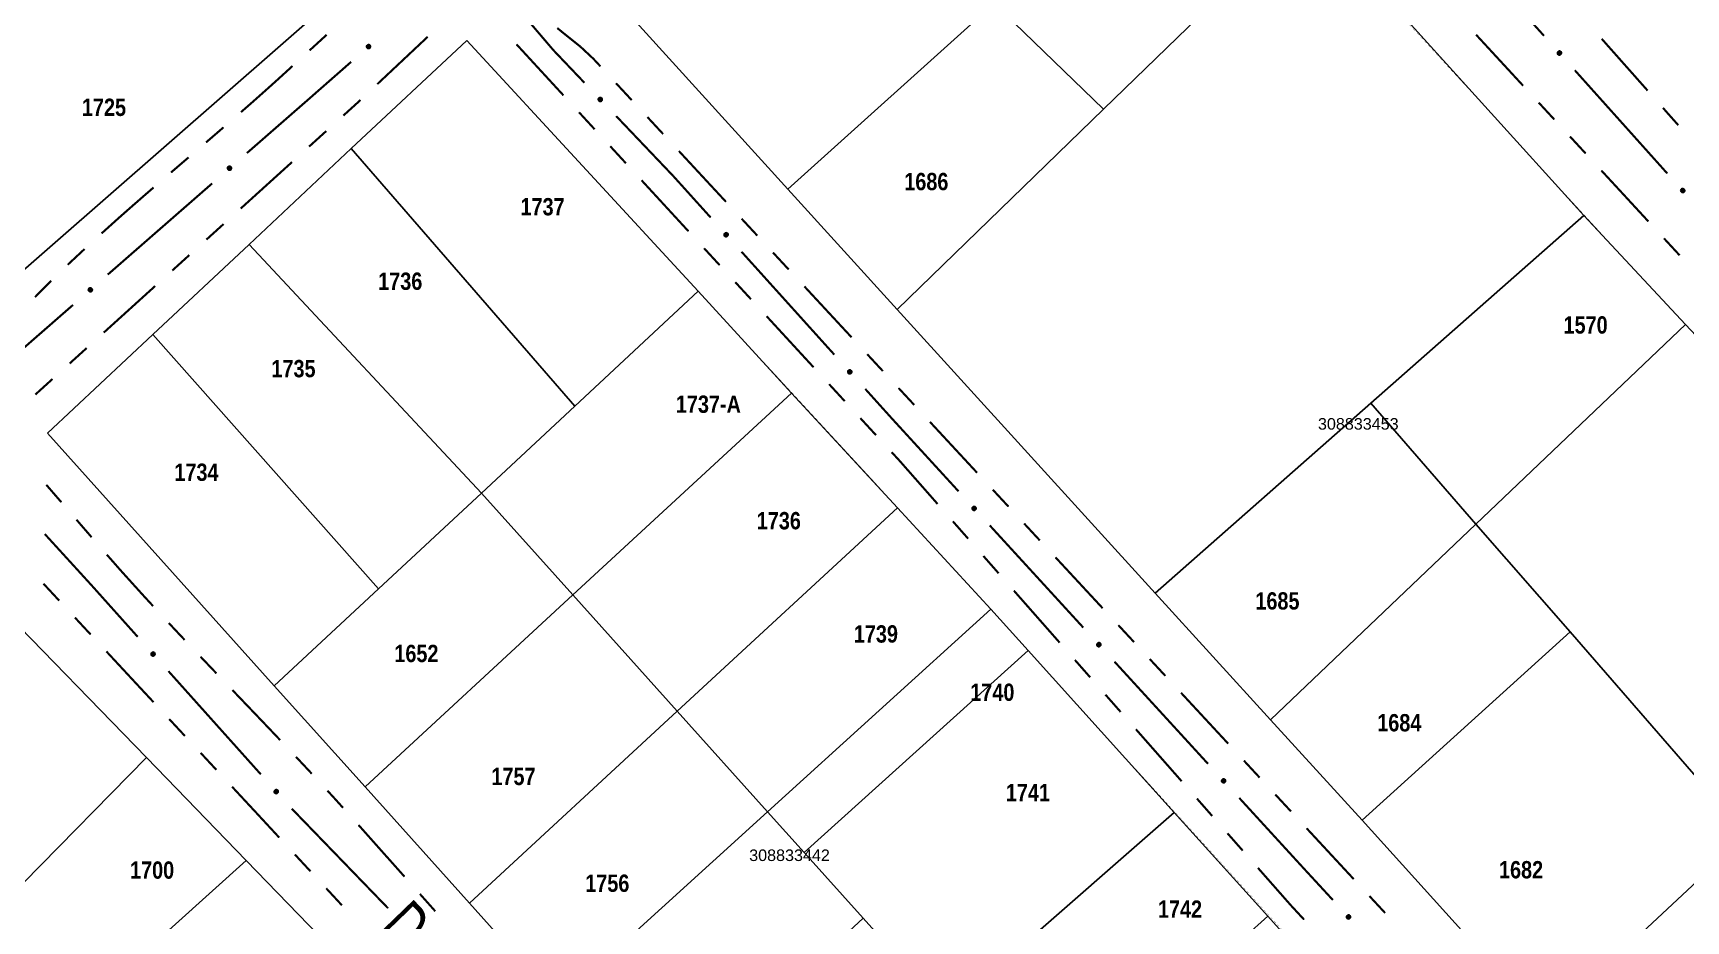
# Model space of a CAD drawing. Extents: x 201549 to 203722, y 4857623 to 4859778.
# Drawn here: x 203104.1 to 203247.3, y 4858526 to 4858602.9 of the extents above; entities that cross this region are included whole.
import ezdxf
from ezdxf.enums import TextEntityAlignment as Align

# ---------------------------------------------------------------- set-up
doc = ezdxf.new("R2010")
doc.units = 0
doc.header["$LTSCALE"] = 1.5
doc.header["$MEASUREMENT"] = 0
for name, color, linetype in [('CD-MALHA-LOTES', 40, 'CONTINUOUS'), ('CD_TXT_QUADRA', 1, 'CONTINUOUS'), ('RU-QUADRAS', 6, 'CONTINUOUS'), ('SV-EIXO-RUA-N-PAV', 6, 'CONTINUOUS'), ('SV-RUA-NAO-PAV-S-GUIA-C-GUIA', 7, 'CONTINUOUS'), ('SV-TXT-RUA-N-PAV-S-GUIA-C-GUIA', 7, 'CONTINUOUS'), ('Th_NmrPort', 1, 'CONTINUOUS')]:
    doc.layers.add(name, color=color, linetype=linetype)
doc.styles.add('ARIAL', font='ARIAL.TTF')
doc.styles.add('MONOTXT', font='ARIAL.TTF', dxfattribs={"height": 0.2})
doc.styles.get("Standard").update_dxf_attribs({"font": 'swisscbo.ttf'})

msp = doc.modelspace()

# ---------------------------------------------------------------- linework, layer by layer
at = {"layer": 'CD-MALHA-LOTES', "linetype": 'Continuous'}
for p, q in [((203196.87, 4858596.34), (203214.59, 4858613.52)), ((203238.49, 4858587.12), (203214.59, 4858613.52)), ((203096.96, 4858576.87), (203134.65, 4858609.8)), ((203150.34, 4858610.52), (203169.52, 4858589.42)), ((203169.52, 4858589.42), (203187.4, 4858605.48)), ((203187.4, 4858605.48), (203196.87, 4858596.34)), ((203131.7, 4858592.92), (203141.71, 4858602.29)), ((203141.71, 4858602.29), (203161.74, 4858580.56)), ((203178.99, 4858579), (203196.87, 4858596.34)), ((203122.84, 4858584.63), (203131.7, 4858592.92)), ((203131.7, 4858592.92), (203151.06, 4858570.61)), ((203169.52, 4858589.42), (203178.99, 4858579)), ((203220.04, 4858570.87), (203238.49, 4858587.12)), ((203247.31, 4858577.68), (203238.49, 4858587.12)), ((203122.84, 4858584.63), (203114.49, 4858576.83)), ((203142.98, 4858563.08), (203122.84, 4858584.63)), ((203161.74, 4858580.56), (203151.06, 4858570.61)), ((203169.85, 4858571.75), (203161.74, 4858580.56)), ((203178.99, 4858579), (203201.35, 4858554.41)), ((203114.49, 4858576.83), (203105.37, 4858568.29)), ((203134.05, 4858554.79), (203114.49, 4858576.83)), ((203229.14, 4858560.39), (203247.31, 4858577.68)), ((203271.83, 4858551.41), (203247.31, 4858577.68)), ((203151.06, 4858570.61), (203142.98, 4858563.08)), ((203169.85, 4858571.75), (203150.9, 4858554.26)), ((203179.03, 4858561.8), (203169.85, 4858571.75)), ((203201.35, 4858554.41), (203220.04, 4858570.87)), ((203220.04, 4858570.87), (203229.14, 4858560.39)), ((203105.37, 4858568.29), (203125.03, 4858546.4)), ((203134.05, 4858554.79), (203142.98, 4858563.08)), ((203142.98, 4858563.08), (203150.9, 4858554.26)), ((203179.03, 4858561.8), (203159.94, 4858544.19)), ((203187.11, 4858553.03), (203179.03, 4858561.8)), ((203113.94, 4858540.18), (203094.51, 4858560.16)), ((203211.33, 4858543.44), (203229.14, 4858560.39)), ((203229.14, 4858560.39), (203237.3, 4858551.07)), ((203125.03, 4858546.4), (203134.05, 4858554.79)), ((203150.9, 4858554.26), (203132.89, 4858537.64)), ((203150.9, 4858554.26), (203159.94, 4858544.19)), ((203201.35, 4858554.41), (203211.33, 4858543.44)), ((203187.11, 4858553.03), (203167.76, 4858535.49)), ((203190.35, 4858549.45), (203187.11, 4858553.03)), ((203237.3, 4858551.07), (203219.27, 4858534.75)), ((203237.3, 4858551.07), (203252.58, 4858533.47)), ((203190.35, 4858549.45), (203170.93, 4858531.96)), ((203203, 4858535.42), (203190.35, 4858549.45)), ((203132.89, 4858537.64), (203125.03, 4858546.4)), ((203141.94, 4858527.57), (203159.94, 4858544.19)), ((203159.94, 4858544.19), (203167.76, 4858535.49)), ((203211.33, 4858543.44), (203219.27, 4858534.75)), ((203103.31, 4858529.32), (203113.94, 4858540.18)), ((203122.59, 4858531.27), (203113.94, 4858540.18)), ((203132.89, 4858537.64), (203141.94, 4858527.57)), ((203149.61, 4858519.03), (203167.76, 4858535.49)), ((203167.76, 4858535.49), (203170.93, 4858531.96)), ((203203, 4858535.42), (203183.31, 4858518.21)), ((203211.1, 4858526.45), (203203, 4858535.42)), ((203219.27, 4858534.75), (203235.15, 4858517.24)), ((203242.23, 4858523.83), (203252.58, 4858533.47)), ((203170.93, 4858531.96), (203176.06, 4858526.26)), ((203122.59, 4858531.27), (203100.4, 4858511.33)), ((203141.14, 4858512.19), (203122.59, 4858531.27)), ((203141.94, 4858527.57), (203149.61, 4858519.03)), ((203176.06, 4858526.26), (203157.99, 4858509.69)), ((203176.06, 4858526.26), (203183.31, 4858518.21)), ((203211.1, 4858526.45), (203191.65, 4858508.95)), ((203218.88, 4858517.82), (203211.1, 4858526.45))]:
    msp.add_line(p, q, dxfattribs=at)
at = {"layer": 'RU-QUADRAS', "linetype": 'Continuous'}
for points in [[(202959.95, 4858725.1, 0.01, 0.01, 0), (202988.52, 4858770.94, 0.01, 0.01, 0), (203073.53, 4858678.25, 0.01, 0.01, 0), (203134.65, 4858609.78, 0.01, 0.01, 0), (203096.96, 4858576.87, 0.01, 0.01, 0), (203018.75, 4858660.1, 0.01, 0.01, 0)], [(203150.34, 4858610.52, 0.01, 0.01, 0), (203187.25, 4858643.73, 0.01, 0.01, 0.007748046), (203292.74, 4858529.02, 0.01, 0.01, 0), (203256.21, 4858494.08, 0.01, 0.01, 0)], [(203105.37, 4858568.29, 0.01, 0.01, 0), (203141.71, 4858602.29, 0.01, 0.01, -0.0052513798), (203246.47, 4858487.25, 0.01, 0.01, 0), (203208.74, 4858453.18, 0.01, 0.01, 0)], [(203058.05, 4858526.65, 0.01, 0.01, 0), (203094.51, 4858560.16, 0.01, 0.01, 0), (203141.14, 4858512.19, 0.01, 0.01, -0.0052072829), (203200.12, 4858443.88, 0.01, 0.01, 0), (203161.65, 4858412.69, 0.01, 0.01, 0), (203128.87, 4858449.07, 0.01, 0.01, -0.005920887)]]:
    msp.add_lwpolyline(points, format="xyseb", close=True, dxfattribs=at)
at = {"layer": 'SV-EIXO-RUA-N-PAV', "const_width": 0.18}
for points in [[(203227.027689, 4858611.622374), (203235.036362, 4858602.685867)], [(203149.212198, 4858601.441516), (203143.941698, 4858607.613675)], [(203149.821822, 4858600.801712), (203149.212198, 4858601.441516)], [(203151.8913, 4858598.629785), (203149.821822, 4858600.801712)], [(203127.990239, 4858597.190503), (203131.68672, 4858600.43365)], [(203237.70592, 4858599.707031), (203245.714593, 4858590.770524)], [(203122.654529, 4858592.533062), (203127.928099, 4858597.136263)], [(203127.928099, 4858597.136263), (203127.990239, 4858597.190503)], [(203159.594097, 4858590.545661), (203154.650602, 4858595.733884)], [(203110.600655, 4858582.011459), (203119.641061, 4858589.902661)], [(203160.152486, 4858589.926578), (203159.594097, 4858590.545661)], [(203162.831562, 4858586.956299), (203160.152486, 4858589.926578)], [(203173.547862, 4858575.075183), (203165.510637, 4858583.98602)], [(203101.491439, 4858574.060195), (203107.587186, 4858579.381059)], [(203178.507656, 4858569.576281), (203176.226937, 4858572.104904)], [(203178.909345, 4858569.137655), (203178.507656, 4858569.576281)], [(203184.312329, 4858563.237844), (203178.909345, 4858569.137655)], [(203109.215439, 4858555.078043), (203105.139182, 4858559.542515)], [(203195.118298, 4858551.438224), (203187.013821, 4858560.287939)], [(203109.852292, 4858554.366989), (203109.215439, 4858555.078043)], [(203113.188148, 4858550.642467), (203109.852292, 4858554.366989)], [(203123.862887, 4858538.723997), (203115.856833, 4858547.66285)], [(203205.924266, 4858539.638603), (203197.81979, 4858548.488319)], [(203214.278951, 4858530.515671), (203208.625758, 4858536.688698)], [(203134.884575, 4858527.128493), (203126.54108, 4858535.75323)], [(203214.705839, 4858530.052996), (203214.278951, 4858530.515671)], [(203216.740174, 4858527.848119), (203214.705839, 4858530.052996)]]:
    msp.add_lwpolyline(points, dxfattribs=at)
at = {"layer": 'SV-EIXO-RUA-N-PAV'}
for points in [[(203133.009511, 4858601.740657), (203133.012007, 4858601.789501), (203133.02414, 4858601.83097), (203133.044215, 4858601.862645), (203133.069254, 4858601.886009), (203133.097561, 4858601.907027), (203133.130776, 4858601.921921), (203133.171302, 4858601.930285), (203133.220318, 4858601.928125), (203133.261982, 4858601.912903), (203133.294088, 4858601.894883), (203133.319954, 4858601.870178), (203133.339911, 4858601.842336), (203133.354241, 4858601.807323), (203133.362317, 4858601.766171), (203133.358952, 4858601.716936), (203133.346777, 4858601.676363), (203133.326555, 4858601.646235), (203133.301554, 4858601.620389), (203133.272397, 4858601.599278), (203133.239708, 4858601.584846), (203133.198259, 4858601.576789), (203133.149709, 4858601.580755), (203133.109103, 4858601.592435), (203133.0787, 4858601.612229), (203133.053808, 4858601.637416), (203133.032382, 4858601.665552), (203133.01602, 4858601.698317), (203133.009511, 4858601.740657)], [(203236.357228, 4858601.376916), (203236.406096, 4858601.374934), (203236.447691, 4858601.363238), (203236.479575, 4858601.343498), (203236.503202, 4858601.318707), (203236.524516, 4858601.290623), (203236.539759, 4858601.257567), (203236.54855, 4858601.217131), (203236.546906, 4858601.168095), (203236.532124, 4858601.126273), (203236.514443, 4858601.093978), (203236.490011, 4858601.067853), (203236.462382, 4858601.047604), (203236.427521, 4858601.032907), (203236.386456, 4858601.024398), (203236.337189, 4858601.027245), (203236.29649, 4858601.038991), (203236.266151, 4858601.058894), (203236.240042, 4858601.083623), (203236.218625, 4858601.112555), (203236.20385, 4858601.14509), (203236.195358, 4858601.186452), (203236.198811, 4858601.235041), (203236.210063, 4858601.275768), (203236.229536, 4858601.306378), (203236.25446, 4858601.331534), (203236.282368, 4858601.353255), (203236.314959, 4858601.369961), (203236.357228, 4858601.376916)], [(203153.29037, 4858597.001877), (203153.241464, 4858597.002365), (203153.199531, 4858597.012785), (203153.167059, 4858597.031542), (203153.142686, 4858597.0556), (203153.120524, 4858597.08302), (203153.104278, 4858597.115595), (203153.094256, 4858597.155744), (203153.094402, 4858597.204807), (203153.107899, 4858597.247061), (203153.124585, 4858597.27988), (203153.148208, 4858597.306739), (203153.175206, 4858597.327823), (203153.209601, 4858597.343579), (203153.250387, 4858597.353338), (203153.299718, 4858597.351997), (203153.340757, 4858597.3415), (203153.37169, 4858597.322532), (203153.398542, 4858597.298613), (203153.420833, 4858597.270348), (203153.436595, 4858597.23828), (203153.446347, 4858597.197197), (203153.444379, 4858597.148525), (203153.434376, 4858597.107473), (203153.415848, 4858597.076283), (203153.391704, 4858597.050377), (203153.364472, 4858597.027814), (203153.332407, 4858597.01012), (203153.29037, 4858597.001877)], [(203120.967162, 4858591.206308), (203120.969782, 4858591.255146), (203120.982021, 4858591.296584), (203121.002176, 4858591.328208), (203121.027273, 4858591.351509), (203121.055634, 4858591.372455), (203121.088886, 4858591.387264), (203121.129434, 4858591.395526), (203121.178444, 4858591.393241), (203121.220069, 4858591.377914), (203121.25213, 4858591.359812), (203121.277933, 4858591.335041), (203121.297819, 4858591.307149), (203121.31206, 4858591.2721), (203121.320031, 4858591.230927), (203121.316542, 4858591.181702), (203121.304264, 4858591.141159), (203121.283966, 4858591.111083), (203121.258899, 4858591.0853), (203121.229689, 4858591.064263), (203121.196963, 4858591.049914), (203121.155494, 4858591.041963), (203121.106954, 4858591.046051), (203121.066378, 4858591.057834), (203121.036025, 4858591.077705), (203121.011197, 4858591.102955), (203120.989843, 4858591.131145), (203120.973564, 4858591.163952), (203120.967162, 4858591.206308)], [(203247.035458, 4858589.461573), (203247.084327, 4858589.459592), (203247.125921, 4858589.447895), (203247.157806, 4858589.428155), (203247.181432, 4858589.403365), (203247.202747, 4858589.37528), (203247.21799, 4858589.342224), (203247.22678, 4858589.301788), (203247.225136, 4858589.252752), (203247.210354, 4858589.21093), (203247.192674, 4858589.178636), (203247.168242, 4858589.152511), (203247.140612, 4858589.132262), (203247.105752, 4858589.117564), (203247.064687, 4858589.109055), (203247.01542, 4858589.111902), (203246.97472, 4858589.123648), (203246.944382, 4858589.143552), (203246.918273, 4858589.16828), (203246.896856, 4858589.197213), (203246.882081, 4858589.229748), (203246.873588, 4858589.271109), (203246.877042, 4858589.319698), (203246.888294, 4858589.360425), (203246.907766, 4858589.391035), (203246.93269, 4858589.416191), (203246.960599, 4858589.437912), (203246.99319, 4858589.454618), (203247.035458, 4858589.461573)], [(203164.185589, 4858585.290738), (203164.136715, 4858585.292563), (203164.095083, 4858585.304126), (203164.063136, 4858585.323764), (203164.03943, 4858585.348479), (203164.018026, 4858585.376496), (203164.002677, 4858585.409503), (203163.993757, 4858585.44991), (203163.995244, 4858585.498951), (203164.009892, 4858585.54082), (203164.02747, 4858585.573171), (203164.051818, 4858585.599374), (203164.079382, 4858585.619711), (203164.114195, 4858585.634521), (203164.155233, 4858585.64316), (203164.204509, 4858585.640472), (203164.245246, 4858585.628856), (203164.275648, 4858585.609049), (203164.301836, 4858585.584405), (203164.323345, 4858585.555541), (203164.338225, 4858585.523053), (203164.346849, 4858585.481719), (203164.343551, 4858585.433119), (203164.332429, 4858585.392357), (203164.313055, 4858585.361684), (203164.288212, 4858585.336449), (203164.260373, 4858585.314638), (203164.227836, 4858585.297829), (203164.185589, 4858585.290738)], [(203108.913287, 4858580.684706), (203108.915908, 4858580.733544), (203108.928146, 4858580.774982), (203108.948302, 4858580.806606), (203108.973399, 4858580.829906), (203109.00176, 4858580.850852), (203109.035012, 4858580.865662), (203109.07556, 4858580.873923), (203109.124569, 4858580.871639), (203109.166195, 4858580.856311), (203109.198255, 4858580.83821), (203109.224059, 4858580.813439), (203109.243945, 4858580.785547), (203109.258186, 4858580.750498), (203109.266157, 4858580.709325), (203109.262667, 4858580.660099), (203109.25039, 4858580.619557), (203109.230092, 4858580.589481), (203109.205024, 4858580.563698), (203109.175814, 4858580.54266), (203109.143089, 4858580.528311), (203109.10162, 4858580.52036), (203109.05308, 4858580.524449), (203109.012504, 4858580.536232), (203108.982151, 4858580.556103), (203108.957323, 4858580.581353), (203108.935968, 4858580.609543), (203108.91969, 4858580.64235), (203108.913287, 4858580.684706)], [(203174.90189, 4858573.409622), (203174.853015, 4858573.411448), (203174.811383, 4858573.423011), (203174.779436, 4858573.442649), (203174.75573, 4858573.467364), (203174.734326, 4858573.49538), (203174.718977, 4858573.528387), (203174.710057, 4858573.568795), (203174.711544, 4858573.617835), (203174.726192, 4858573.659705), (203174.74377, 4858573.692055), (203174.768118, 4858573.718258), (203174.795682, 4858573.738596), (203174.830496, 4858573.753405), (203174.871533, 4858573.762045), (203174.920809, 4858573.759356), (203174.961546, 4858573.74774), (203174.991948, 4858573.727934), (203175.018136, 4858573.703289), (203175.039645, 4858573.674425), (203175.054525, 4858573.641938), (203175.06315, 4858573.600603), (203175.059851, 4858573.552003), (203175.04873, 4858573.511241), (203175.029355, 4858573.480569), (203175.004512, 4858573.455333), (203174.976673, 4858573.433523), (203174.944136, 4858573.416713), (203174.90189, 4858573.409622)], [(203185.678932, 4858561.582585), (203185.630045, 4858561.584041), (203185.588327, 4858561.595288), (203185.556232, 4858561.614684), (203185.532339, 4858561.639218), (203185.510723, 4858561.667072), (203185.495125, 4858561.699962), (203185.485899, 4858561.740301), (203185.487015, 4858561.789351), (203185.501346, 4858561.83133), (203185.518678, 4858561.863813), (203185.542826, 4858561.8902), (203185.570236, 4858561.910745), (203185.604936, 4858561.925818), (203185.645907, 4858561.934768), (203185.695202, 4858561.932453), (203185.736026, 4858561.921145), (203185.766577, 4858561.90157), (203185.792951, 4858561.877124), (203185.814678, 4858561.848424), (203185.829803, 4858561.81605), (203185.838741, 4858561.774782), (203185.835811, 4858561.726159), (203185.824998, 4858561.685313), (203185.805857, 4858561.654495), (203185.781205, 4858561.629072), (203185.753532, 4858561.607052), (203185.721123, 4858561.589996), (203185.678932, 4858561.582585)], [(203114.536351, 4858548.972188), (203114.487483, 4858548.974184), (203114.445892, 4858548.985892), (203114.414013, 4858549.005642), (203114.390394, 4858549.030439), (203114.369087, 4858549.05853), (203114.353854, 4858549.091591), (203114.345075, 4858549.132029), (203114.346734, 4858549.181064), (203114.361528, 4858549.222882), (203114.379218, 4858549.255171), (203114.403658, 4858549.281289), (203114.431293, 4858549.30153), (203114.466158, 4858549.316218), (203114.507225, 4858549.324714), (203114.556492, 4858549.321853), (203114.597188, 4858549.310095), (203114.62752, 4858549.290183), (203114.653622, 4858549.265447), (203114.67503, 4858549.236508), (203114.689796, 4858549.203969), (203114.698277, 4858549.162605), (203114.694809, 4858549.114016), (203114.683545, 4858549.073293), (203114.664063, 4858549.042688), (203114.639132, 4858549.01754), (203114.611217, 4858548.995827), (203114.578622, 4858548.979131), (203114.536351, 4858548.972188)], [(203196.4849, 4858549.782965), (203196.436013, 4858549.78442), (203196.394295, 4858549.795667), (203196.3622, 4858549.815063), (203196.338308, 4858549.839598), (203196.316692, 4858549.867451), (203196.301094, 4858549.900341), (203196.291868, 4858549.94068), (203196.292983, 4858549.98973), (203196.307314, 4858550.031709), (203196.324646, 4858550.064192), (203196.348795, 4858550.090579), (203196.376205, 4858550.111125), (203196.410905, 4858550.126197), (203196.451876, 4858550.135147), (203196.501171, 4858550.132832), (203196.541994, 4858550.121525), (203196.572546, 4858550.101949), (203196.598919, 4858550.077504), (203196.620647, 4858550.048803), (203196.635772, 4858550.016429), (203196.644709, 4858549.975162), (203196.641779, 4858549.926538), (203196.630966, 4858549.885692), (203196.611825, 4858549.854874), (203196.587173, 4858549.829451), (203196.559501, 4858549.807431), (203196.527091, 4858549.790375), (203196.4849, 4858549.782965)], [(203207.290868, 4858537.983344), (203207.241982, 4858537.984799), (203207.200263, 4858537.996047), (203207.168168, 4858538.015442), (203207.144276, 4858538.039977), (203207.12266, 4858538.06783), (203207.107062, 4858538.10072), (203207.097836, 4858538.141059), (203207.098952, 4858538.19011), (203207.113282, 4858538.232089), (203207.130614, 4858538.264572), (203207.154763, 4858538.290958), (203207.182173, 4858538.311504), (203207.216873, 4858538.326576), (203207.257844, 4858538.335527), (203207.307139, 4858538.333211), (203207.347963, 4858538.321904), (203207.378514, 4858538.302328), (203207.404887, 4858538.277883), (203207.426615, 4858538.249183), (203207.44174, 4858538.216809), (203207.450677, 4858538.175541), (203207.447747, 4858538.126917), (203207.436935, 4858538.086072), (203207.417793, 4858538.055254), (203207.393142, 4858538.029831), (203207.365469, 4858538.00781), (203207.33306, 4858537.990754), (203207.290868, 4858537.983344)], [(203125.21109, 4858537.053717), (203125.162222, 4858537.055713), (203125.120631, 4858537.067422), (203125.088753, 4858537.087171), (203125.065133, 4858537.111969), (203125.043827, 4858537.140059), (203125.028594, 4858537.17312), (203125.019815, 4858537.213559), (203125.021473, 4858537.262594), (203125.036267, 4858537.304412), (203125.053958, 4858537.336701), (203125.078397, 4858537.362819), (203125.106032, 4858537.38306), (203125.140897, 4858537.397747), (203125.181965, 4858537.406244), (203125.231231, 4858537.403383), (203125.271927, 4858537.391625), (203125.30226, 4858537.371712), (203125.328361, 4858537.346976), (203125.34977, 4858537.318037), (203125.364536, 4858537.285498), (203125.373016, 4858537.244134), (203125.369548, 4858537.195546), (203125.358284, 4858537.154822), (203125.338803, 4858537.124218), (203125.313871, 4858537.099069), (203125.285957, 4858537.077356), (203125.253361, 4858537.06066), (203125.21109, 4858537.053717)], [(203218.112923, 4858526.197954), (203218.064031, 4858526.199228), (203218.022272, 4858526.21032), (203217.990105, 4858526.229596), (203217.966121, 4858526.254042), (203217.944402, 4858526.281814), (203217.928682, 4858526.314646), (203217.919306, 4858526.35495), (203217.920239, 4858526.404005), (203217.934413, 4858526.446037), (203217.951624, 4858526.478584), (203217.975675, 4858526.50506), (203218.003008, 4858526.525707), (203218.037652, 4858526.540909), (203218.078589, 4858526.550012), (203218.127892, 4858526.547879), (203218.168758, 4858526.536724), (203218.199382, 4858526.517262), (203218.225846, 4858526.492915), (203218.24768, 4858526.464296), (203218.262925, 4858526.431978), (203218.272016, 4858526.390744), (203218.269267, 4858526.34211), (203218.258606, 4858526.301225), (203218.23958, 4858526.270336), (203218.215023, 4858526.244821), (203218.187432, 4858526.222698), (203218.155087, 4858526.205522), (203218.112923, 4858526.197954)]]:
    msp.add_lwpolyline(points, close=True, dxfattribs=at)
for points in [[(203133.009511, 4858601.740657), (203133.171302, 4858601.930285)], [(203133.011951, 4858601.767207), (203133.145758, 4858601.920909)], [(203133.012007, 4858601.789501), (203133.130776, 4858601.921921)], [(203133.014583, 4858601.718689), (203133.194401, 4858601.925467)], [(203133.01602, 4858601.698317), (203133.220318, 4858601.928125)], [(203133.018822, 4858601.813171), (203133.108165, 4858601.907894)], [(203133.02414, 4858601.83097), (203133.097561, 4858601.907027)], [(203133.02785, 4858601.684947), (203133.237413, 4858601.917822)], [(203133.032382, 4858601.665552), (203133.261982, 4858601.912903)], [(203133.045219, 4858601.654805), (203133.27312, 4858601.901953)], [(203133.053808, 4858601.637416), (203133.294088, 4858601.894883)], [(203133.068491, 4858601.626211), (203133.307423, 4858601.879407)], [(203133.0787, 4858601.612229), (203133.319954, 4858601.870178)], [(203133.097018, 4858601.604042), (203133.327995, 4858601.85389)], [(203133.109103, 4858601.592435), (203133.339911, 4858601.842336)], [(203133.131698, 4858601.587273), (203133.344213, 4858601.820922)], [(203133.149709, 4858601.580755), (203133.354241, 4858601.807323)], [(203133.175862, 4858601.582454), (203133.356328, 4858601.784354)], [(203133.198259, 4858601.576789), (203133.362317, 4858601.766171)], [(203133.221554, 4858601.586238), (203133.355109, 4858601.736088)], [(203133.239708, 4858601.584846), (203133.358952, 4858601.716936)], [(203133.258896, 4858601.595402), (203133.348364, 4858601.69205)], [(203133.272397, 4858601.599278), (203133.346777, 4858601.676363)], [(203236.195358, 4858601.186452), (203236.386456, 4858601.024398)], [(203236.198811, 4858601.235041), (203236.427521, 4858601.032907)], [(203236.200786, 4858601.208908), (203236.404576, 4858601.030578)], [(203236.20385, 4858601.14509), (203236.337189, 4858601.027245)], [(203236.205051, 4858601.163258), (203236.3563, 4858601.031289)], [(203236.20514, 4858601.25312), (203236.441014, 4858601.043078)], [(203236.210063, 4858601.275768), (203236.462382, 4858601.047604)], [(203236.214607, 4858601.126015), (203236.312193, 4858601.037569)], [(203236.218625, 4858601.112555), (203236.29649, 4858601.038991)], [(203236.221543, 4858601.287975), (203236.473809, 4858601.059642)], [(203236.229536, 4858601.306378), (203236.490011, 4858601.067853)], [(203236.24341, 4858601.316733), (203236.499108, 4858601.080482)], [(203236.25446, 4858601.331534), (203236.514443, 4858601.093978)], [(203236.271757, 4858601.340305), (203236.521291, 4858601.11502)], [(203236.282368, 4858601.353255), (203236.532124, 4858601.126273)], [(203236.301715, 4858601.357991), (203236.536784, 4858601.150892)], [(203236.314959, 4858601.369961), (203236.546906, 4858601.168095)], [(203236.335315, 4858601.371612), (203236.543975, 4858601.193982)], [(203236.357228, 4858601.376916), (203236.54855, 4858601.217131)], [(203236.383803, 4858601.374755), (203236.538905, 4858601.242575)], [(203236.406096, 4858601.374934), (203236.539759, 4858601.257567)], [(203236.429836, 4858601.368369), (203236.525495, 4858601.280029)], [(203236.447691, 4858601.363238), (203236.524516, 4858601.290623)], [(203153.29037, 4858597.001877), (203153.094256, 4858597.155744)], [(203153.332407, 4858597.01012), (203153.094402, 4858597.204807)], [(203153.31211, 4858597.007848), (203153.098122, 4858597.179021)], [(203153.345279, 4858597.022489), (203153.103994, 4858597.222311)], [(203153.241464, 4858597.002365), (203153.104278, 4858597.115595)], [(203153.263741, 4858597.003225), (203153.104674, 4858597.130606)], [(203153.364472, 4858597.027814), (203153.107899, 4858597.247061)], [(203153.374682, 4858597.041082), (203153.118383, 4858597.258639)], [(203153.217535, 4858597.008202), (203153.119222, 4858597.093579)], [(203153.199531, 4858597.012785), (203153.120524, 4858597.08302)], [(203153.391704, 4858597.050377), (203153.124585, 4858597.27988)], [(203153.402296, 4858597.065508), (203153.139501, 4858597.293839)], [(203153.415848, 4858597.076283), (203153.148208, 4858597.306739)], [(203153.423275, 4858597.094921), (203153.164152, 4858597.315442)], [(203153.434376, 4858597.107473), (203153.175206, 4858597.327823)], [(203153.438606, 4858597.130261), (203153.196426, 4858597.333)], [(203153.444379, 4858597.148525), (203153.209601, 4858597.343579)], [(203153.441606, 4858597.174585), (203153.232465, 4858597.346607)], [(203153.446347, 4858597.197197), (203153.250387, 4858597.353338)], [(203153.435949, 4858597.220084), (203153.28074, 4858597.347371)], [(203153.436595, 4858597.23828), (203153.299718, 4858597.351997)], [(203153.42526, 4858597.257017), (203153.325018, 4858597.342441)], [(203153.420833, 4858597.270348), (203153.340757, 4858597.3415)], [(203120.967162, 4858591.206308), (203121.129434, 4858591.395526)], [(203120.96967, 4858591.232853), (203121.103866, 4858591.386214)], [(203120.969782, 4858591.255146), (203121.088886, 4858591.387264)], [(203120.972179, 4858591.184328), (203121.152521, 4858591.390648)], [(203120.973564, 4858591.163952), (203121.178444, 4858591.393241)], [(203120.976657, 4858591.278798), (203121.06624, 4858591.373295)], [(203120.982021, 4858591.296584), (203121.055634, 4858591.372455)], [(203120.98536, 4858591.150553), (203121.195513, 4858591.382895)], [(203120.989843, 4858591.131145), (203121.220069, 4858591.377914)], [(203121.002653, 4858591.120366), (203121.231179, 4858591.366935)], [(203121.011197, 4858591.102955), (203121.25213, 4858591.359812)], [(203121.025852, 4858591.091713), (203121.265425, 4858591.344302)], [(203121.036025, 4858591.077705), (203121.277933, 4858591.335041)], [(203121.054322, 4858591.069472), (203121.285933, 4858591.318733)], [(203121.066378, 4858591.057834), (203121.297819, 4858591.307149)], [(203121.08896, 4858591.052615), (203121.302067, 4858591.285724)], [(203121.106954, 4858591.046051), (203121.31206, 4858591.2721)], [(203121.133111, 4858591.047684), (203121.314089, 4858591.249126)], [(203121.155494, 4858591.041963), (203121.320031, 4858591.230927)], [(203121.178813, 4858591.051352), (203121.312747, 4858591.200863)], [(203121.196963, 4858591.049914), (203121.316542, 4858591.181702)], [(203121.216178, 4858591.060421), (203121.305891, 4858591.156843)], [(203121.229689, 4858591.064263), (203121.304264, 4858591.141159)], [(203246.873588, 4858589.271109), (203247.064687, 4858589.109055)], [(203246.877042, 4858589.319698), (203247.105752, 4858589.117564)], [(203246.879017, 4858589.293565), (203247.082807, 4858589.115235)], [(203246.882081, 4858589.229748), (203247.01542, 4858589.111902)], [(203246.883282, 4858589.247915), (203247.03453, 4858589.115946)], [(203246.88337, 4858589.337777), (203247.119244, 4858589.127735)], [(203246.888294, 4858589.360425), (203247.140612, 4858589.132262)], [(203246.899773, 4858589.372632), (203247.15204, 4858589.144299)], [(203246.907766, 4858589.391035), (203247.168242, 4858589.152511)], [(203246.921641, 4858589.401391), (203247.177338, 4858589.165139)], [(203246.93269, 4858589.416191), (203247.192674, 4858589.178636)], [(203246.949988, 4858589.424962), (203247.199522, 4858589.199678)], [(203246.960599, 4858589.437912), (203247.210354, 4858589.21093)], [(203246.979946, 4858589.442648), (203247.215014, 4858589.235549)], [(203246.99319, 4858589.454618), (203247.225136, 4858589.252752)], [(203247.013546, 4858589.456269), (203247.222205, 4858589.278639)], [(203247.035458, 4858589.461573), (203247.22678, 4858589.301788)], [(203247.062033, 4858589.459412), (203247.217136, 4858589.327232)], [(203247.084327, 4858589.459592), (203247.21799, 4858589.342224)], [(203247.108067, 4858589.453026), (203247.203726, 4858589.364686)], [(203247.125921, 4858589.447895), (203247.202747, 4858589.37528)], [(203246.892838, 4858589.210672), (203246.990424, 4858589.122226)], [(203246.896856, 4858589.197213), (203246.97472, 4858589.123648)], [(203164.185589, 4858585.290738), (203163.993757, 4858585.44991)], [(203164.227836, 4858585.297829), (203163.995244, 4858585.498951)], [(203164.207485, 4858585.296112), (203163.998258, 4858585.473074)], [(203164.136715, 4858585.292563), (203164.002677, 4858585.409503)], [(203164.159008, 4858585.292814), (203164.003483, 4858585.424497)], [(203164.241041, 4858585.309841), (203164.005311, 4858585.516187)], [(203164.260373, 4858585.314638), (203164.009892, 4858585.54082)], [(203164.112954, 4858585.299052), (203164.017013, 4858585.387086)], [(203164.095083, 4858585.304126), (203164.018026, 4858585.376496)], [(203164.270942, 4858585.327622), (203164.020689, 4858585.552107)], [(203164.288212, 4858585.336449), (203164.02747, 4858585.573171)], [(203164.299214, 4858585.351285), (203164.042762, 4858585.586717)], [(203164.313055, 4858585.361684), (203164.051818, 4858585.599374)], [(203164.320989, 4858585.380113), (203164.067994, 4858585.607638)], [(203164.332429, 4858585.392357), (203164.079382, 4858585.619711)], [(203164.33728, 4858585.41502), (203164.100736, 4858585.624307)], [(203164.343551, 4858585.433119), (203164.114195, 4858585.634521)], [(203164.341492, 4858585.459246), (203164.137133, 4858585.636923)], [(203164.346849, 4858585.481719), (203164.155233, 4858585.64316)], [(203164.337082, 4858585.504882), (203164.185412, 4858585.636366)], [(203164.338225, 4858585.523053), (203164.204509, 4858585.640472)], [(203164.327406, 4858585.542094), (203164.229538, 4858585.630227)], [(203164.323345, 4858585.555541), (203164.245246, 4858585.628856)], [(203108.913287, 4858580.684706), (203109.07556, 4858580.873923)], [(203108.915796, 4858580.71125), (203109.049991, 4858580.864612)], [(203108.915908, 4858580.733544), (203109.035012, 4858580.865662)], [(203108.918305, 4858580.662726), (203109.098647, 4858580.869046)], [(203108.91969, 4858580.64235), (203109.124569, 4858580.871639)], [(203108.922782, 4858580.757196), (203109.012365, 4858580.851692)], [(203108.928146, 4858580.774982), (203109.00176, 4858580.850852)], [(203108.931485, 4858580.62895), (203109.141639, 4858580.861293)], [(203108.935968, 4858580.609543), (203109.166195, 4858580.856311)], [(203108.948778, 4858580.598764), (203109.177305, 4858580.845333)], [(203108.957323, 4858580.581353), (203109.198255, 4858580.83821)], [(203108.971978, 4858580.570111), (203109.211551, 4858580.8227)], [(203108.982151, 4858580.556103), (203109.224059, 4858580.813439)], [(203109.000448, 4858580.54787), (203109.232058, 4858580.797131)], [(203109.012504, 4858580.536232), (203109.243945, 4858580.785547)], [(203109.035086, 4858580.531013), (203109.248192, 4858580.764122)], [(203109.05308, 4858580.524449), (203109.258186, 4858580.750498)], [(203109.079237, 4858580.526082), (203109.260215, 4858580.727524)], [(203109.10162, 4858580.52036), (203109.266157, 4858580.709325)], [(203109.124939, 4858580.52975), (203109.258873, 4858580.679261)], [(203109.143089, 4858580.528311), (203109.262667, 4858580.660099)], [(203109.162303, 4858580.538819), (203109.252017, 4858580.63524)], [(203109.175814, 4858580.54266), (203109.25039, 4858580.619557)], [(203174.90189, 4858573.409622), (203174.710057, 4858573.568795)], [(203174.944136, 4858573.416713), (203174.711544, 4858573.617835)], [(203174.923785, 4858573.414996), (203174.714558, 4858573.591958)], [(203174.853015, 4858573.411448), (203174.718977, 4858573.528387)], [(203174.875308, 4858573.411698), (203174.719783, 4858573.543381)], [(203174.957342, 4858573.428725), (203174.721611, 4858573.635071)], [(203174.976673, 4858573.433523), (203174.726192, 4858573.659705)], [(203174.829254, 4858573.417937), (203174.733313, 4858573.505971)], [(203174.811383, 4858573.423011), (203174.734326, 4858573.49538)], [(203174.987242, 4858573.446507), (203174.736989, 4858573.670992)], [(203175.004512, 4858573.455333), (203174.74377, 4858573.692055)], [(203175.015514, 4858573.470169), (203174.759062, 4858573.705601)], [(203175.029355, 4858573.480569), (203174.768118, 4858573.718258)], [(203175.037289, 4858573.498997), (203174.784294, 4858573.726522)], [(203175.04873, 4858573.511241), (203174.795682, 4858573.738596)], [(203175.053581, 4858573.533905), (203174.817036, 4858573.743191)], [(203175.059851, 4858573.552003), (203174.830496, 4858573.753405)], [(203175.057793, 4858573.57813), (203174.853433, 4858573.755807)], [(203175.06315, 4858573.600603), (203174.871533, 4858573.762045)], [(203175.053382, 4858573.623766), (203174.901712, 4858573.755251)], [(203175.054525, 4858573.641938), (203174.920809, 4858573.759356)], [(203175.043707, 4858573.660978), (203174.945838, 4858573.749112)], [(203175.039645, 4858573.674425), (203174.961546, 4858573.74774)], [(203185.678932, 4858561.582585), (203185.485899, 4858561.740301)], [(203185.721123, 4858561.589996), (203185.487015, 4858561.789351)], [(203185.700786, 4858561.588125), (203185.490225, 4858561.763497)], [(203185.630045, 4858561.584041), (203185.495125, 4858561.699962)], [(203185.652335, 4858561.58446), (203185.495818, 4858561.714962)], [(203185.734237, 4858561.602107), (203185.496951, 4858561.806662)], [(203185.753532, 4858561.607052), (203185.501346, 4858561.83133)], [(203185.606236, 4858561.59035), (203185.509631, 4858561.677654)], [(203185.588327, 4858561.595288), (203185.510723, 4858561.667072)], [(203185.764003, 4858561.620115), (203185.512056, 4858561.842699)], [(203185.781205, 4858561.629072), (203185.518678, 4858561.863813)], [(203185.792094, 4858561.643991), (203185.533867, 4858561.877474)], [(203185.805857, 4858561.654495), (203185.542826, 4858561.8902)], [(203185.813651, 4858561.672983), (203185.558939, 4858561.898585)], [(203185.824998, 4858561.685313), (203185.570236, 4858561.910745)], [(203185.829677, 4858561.708013), (203185.591554, 4858561.915502)], [(203185.835811, 4858561.726159), (203185.604936, 4858561.925818)], [(203185.833554, 4858561.752269), (203185.627855, 4858561.928393)], [(203185.838741, 4858561.774782), (203185.645907, 4858561.934768)], [(203185.828798, 4858561.79787), (203185.676137, 4858561.928203)], [(203185.829803, 4858561.81605), (203185.695202, 4858561.932453)], [(203185.818841, 4858561.835008), (203185.720308, 4858561.922398)], [(203185.814678, 4858561.848424), (203185.736026, 4858561.921145)], [(203114.536351, 4858548.972188), (203114.345075, 4858549.132029)], [(203114.578622, 4858548.979131), (203114.346734, 4858549.181064)], [(203114.558265, 4858548.977485), (203114.349657, 4858549.155177)], [(203114.591869, 4858548.991097), (203114.356861, 4858549.198265)], [(203114.611217, 4858548.995827), (203114.361528, 4858549.222882)], [(203114.621832, 4858549.008774), (203114.372364, 4858549.234132)], [(203114.639132, 4858549.01754), (203114.379218, 4858549.255171)], [(203114.650186, 4858549.032337), (203114.394558, 4858549.268664)], [(203114.664063, 4858549.042688), (203114.403658, 4858549.281289)], [(203114.672062, 4858549.061089), (203114.419862, 4858549.289496)], [(203114.683545, 4858549.073293), (203114.431293, 4858549.30153)], [(203114.688475, 4858549.095939), (203114.452662, 4858549.306051)], [(203114.694809, 4858549.114016), (203114.466158, 4858549.316218)], [(203114.692841, 4858549.14015), (203114.489104, 4858549.31854)], [(203114.698277, 4858549.162605), (203114.507225, 4858549.324714)], [(203114.68859, 4858549.185801), (203114.53738, 4858549.317815)], [(203114.689796, 4858549.203969), (203114.556492, 4858549.321853)], [(203114.679045, 4858549.223047), (203114.581485, 4858549.311521)], [(203114.67503, 4858549.236508), (203114.597188, 4858549.310095)], [(203196.4849, 4858549.782965), (203196.291868, 4858549.94068)], [(203196.527091, 4858549.790375), (203196.292983, 4858549.98973)], [(203196.506754, 4858549.788504), (203196.296193, 4858549.963877)], [(203196.436013, 4858549.78442), (203196.301094, 4858549.900341)], [(203196.458303, 4858549.784839), (203196.301786, 4858549.915341)], [(203196.540206, 4858549.802487), (203196.30292, 4858550.007042)], [(203196.559501, 4858549.807431), (203196.307314, 4858550.031709)], [(203196.412204, 4858549.790729), (203196.315599, 4858549.878034)], [(203196.394295, 4858549.795667), (203196.316692, 4858549.867451)], [(203196.569971, 4858549.820494), (203196.318025, 4858550.043078)], [(203196.587173, 4858549.829451), (203196.324646, 4858550.064192)], [(203196.598063, 4858549.84437), (203196.339835, 4858550.077854)], [(203196.611825, 4858549.854874), (203196.348795, 4858550.090579)], [(203196.619619, 4858549.873362), (203196.364908, 4858550.098965)], [(203196.630966, 4858549.885692), (203196.376205, 4858550.111125)], [(203196.635646, 4858549.908392), (203196.397523, 4858550.115881)], [(203196.641779, 4858549.926538), (203196.410905, 4858550.126197)], [(203196.639523, 4858549.952648), (203196.433824, 4858550.128773)], [(203196.644709, 4858549.975162), (203196.451876, 4858550.135147)], [(203196.634766, 4858549.99825), (203196.482105, 4858550.128582)], [(203196.635772, 4858550.016429), (203196.501171, 4858550.132832)], [(203196.624809, 4858550.035388), (203196.526276, 4858550.122777)], [(203196.620647, 4858550.048803), (203196.541994, 4858550.121525)], [(203114.487483, 4858548.974184), (203114.353854, 4858549.091591)], [(203114.509776, 4858548.974357), (203114.354713, 4858549.106582)], [(203114.463745, 4858548.980756), (203114.368112, 4858549.069124)], [(203114.445892, 4858548.985892), (203114.369087, 4858549.05853)], [(203207.290868, 4858537.983344), (203207.097836, 4858538.141059)], [(203207.33306, 4858537.990754), (203207.098952, 4858538.19011)], [(203207.312722, 4858537.988884), (203207.102162, 4858538.164256)], [(203207.241982, 4858537.984799), (203207.107062, 4858538.10072)], [(203207.264272, 4858537.985219), (203207.107754, 4858538.11572)], [(203207.346174, 4858538.002866), (203207.108888, 4858538.207421)], [(203207.365469, 4858538.00781), (203207.113282, 4858538.232089)], [(203207.218172, 4858537.991108), (203207.121567, 4858538.078413)], [(203207.200263, 4858537.996047), (203207.12266, 4858538.06783)], [(203207.375939, 4858538.020874), (203207.123993, 4858538.243457)], [(203207.393142, 4858538.029831), (203207.130614, 4858538.264572)], [(203207.404031, 4858538.04475), (203207.145803, 4858538.278233)], [(203207.417793, 4858538.055254), (203207.154763, 4858538.290958)], [(203207.425587, 4858538.073742), (203207.170876, 4858538.299344)], [(203207.436935, 4858538.086072), (203207.182173, 4858538.311504)], [(203207.441614, 4858538.108772), (203207.203491, 4858538.316261)], [(203207.447747, 4858538.126917), (203207.216873, 4858538.326576)], [(203207.445491, 4858538.153028), (203207.239792, 4858538.329152)], [(203207.450677, 4858538.175541), (203207.257844, 4858538.335527)], [(203207.440735, 4858538.198629), (203207.288073, 4858538.328961)], [(203207.44174, 4858538.216809), (203207.307139, 4858538.333211)], [(203207.430778, 4858538.235767), (203207.332245, 4858538.323156)], [(203207.426615, 4858538.249183), (203207.347963, 4858538.321904)], [(203125.21109, 4858537.053717), (203125.019815, 4858537.213559)], [(203125.253361, 4858537.06066), (203125.021473, 4858537.262594)], [(203125.233004, 4858537.059015), (203125.024397, 4858537.236706)], [(203125.162222, 4858537.055713), (203125.028594, 4858537.17312)], [(203125.184516, 4858537.055886), (203125.029452, 4858537.188112)], [(203125.266608, 4858537.072626), (203125.0316, 4858537.279794)], [(203125.285957, 4858537.077356), (203125.036267, 4858537.304412)], [(203125.138484, 4858537.062285), (203125.042851, 4858537.150654)], [(203125.120631, 4858537.067422), (203125.043827, 4858537.140059)], [(203125.296571, 4858537.090303), (203125.047103, 4858537.315661)], [(203125.313871, 4858537.099069), (203125.053958, 4858537.336701)], [(203125.324925, 4858537.113867), (203125.069297, 4858537.350193)], [(203125.338803, 4858537.124218), (203125.078397, 4858537.362819)], [(203125.346801, 4858537.142618), (203125.094602, 4858537.371026)], [(203125.358284, 4858537.154822), (203125.106032, 4858537.38306)], [(203125.363214, 4858537.177469), (203125.127402, 4858537.38758)], [(203125.369548, 4858537.195546), (203125.140897, 4858537.397747)], [(203125.367581, 4858537.221679), (203125.163843, 4858537.400069)], [(203125.373016, 4858537.244134), (203125.181965, 4858537.406244)], [(203125.363329, 4858537.267331), (203125.212119, 4858537.399344)], [(203125.364536, 4858537.285498), (203125.231231, 4858537.403383)], [(203125.353784, 4858537.304576), (203125.256224, 4858537.393051)], [(203125.34977, 4858537.318037), (203125.271927, 4858537.391625)], [(203218.112923, 4858526.197954), (203217.919306, 4858526.35495)], [(203218.155087, 4858526.205522), (203217.920239, 4858526.404005)], [(203218.134757, 4858526.203575), (203217.923545, 4858526.378163)], [(203218.064031, 4858526.199228), (203217.928682, 4858526.314646)], [(203218.08632, 4858526.19973), (203217.929318, 4858526.329649)], [(203218.168156, 4858526.217682), (203217.930111, 4858526.421353)], [(203218.187432, 4858526.222698), (203217.934413, 4858526.446037)], [(203218.040199, 4858526.205448), (203217.94327, 4858526.292393)], [(203218.022272, 4858526.21032), (203217.944402, 4858526.281814)], [(203218.197854, 4858526.2358), (203217.945082, 4858526.457445)], [(203218.215023, 4858526.244821), (203217.951624, 4858526.478584)], [(203218.225857, 4858526.25978), (203217.966762, 4858526.492302)], [(203218.23958, 4858526.270336), (203217.975675, 4858526.50506)], [(203218.247305, 4858526.288852), (203217.991757, 4858526.513506)], [(203218.258606, 4858526.301225), (203218.003008, 4858526.525707)], [(203218.263201, 4858526.323942), (203218.024308, 4858526.530544)], [(203218.269267, 4858526.34211), (203218.037652, 4858526.540909)], [(203218.266914, 4858526.368212), (203218.060561, 4858526.54357)], [(203218.272016, 4858526.390744), (203218.078589, 4858526.550012)], [(203218.261988, 4858526.413795), (203218.108843, 4858526.543559)], [(203218.262925, 4858526.431978), (203218.127892, 4858526.547879)], [(203218.251893, 4858526.450896), (203218.153035, 4858526.537918)], [(203218.24768, 4858526.464296), (203218.168758, 4858526.536724)]]:
    msp.add_lwpolyline(points, dxfattribs=at)
at = {"layer": 'SV-RUA-NAO-PAV-S-GUIA-C-GUIA', "const_width": 0.18}
for points in [[(203128.086521, 4858601.427795), (203129.563029, 4858602.776841)], [(203138.320918, 4858602.60707), (203133.946852, 4858598.500057)], [(203149.543687, 4858603.360654), (203150.316819, 4858602.733934)], [(203150.316819, 4858602.733934), (203151.101613, 4858602.106532)], [(203151.101613, 4858602.106532), (203151.548049, 4858601.74963)], [(203233.22191, 4858598.373467), (203229.152201, 4858602.782262)], [(203244.014894, 4858597.942645), (203240.033318, 4858602.431192)], [(203150.075432, 4858597.535887), (203146.012557, 4858601.950979)], [(203151.548049, 4858601.74963), (203152.592987, 4858600.775701)], [(203152.592987, 4858600.775701), (203152.668598, 4858600.705229)], [(203152.668598, 4858600.705229), (203152.693526, 4858600.678458)], [(203152.693526, 4858600.678458), (203153.278302, 4858600.047792)], [(203125.267592, 4858598.854458), (203125.829897, 4858599.365979)], [(203125.829897, 4858599.365979), (203126.610013, 4858600.07875)], [(203123.64075, 4858597.398633), (203124.149753, 4858597.849772)], [(203124.149753, 4858597.849772), (203125.131384, 4858598.732037)], [(203125.131384, 4858598.732037), (203125.267592, 4858598.854458)], [(203154.638151, 4858598.581228), (203155.998001, 4858597.114664)], [(203122.13959, 4858596.077086), (203122.891727, 4858596.736092)], [(203122.891727, 4858596.736092), (203123.023056, 4858596.851159)], [(203123.023056, 4858596.851159), (203123.64075, 4858597.398633)], [(203132.201031, 4858596.860825), (203131.011099, 4858595.783425)], [(203132.48883, 4858597.131053), (203132.201031, 4858596.860825)], [(203235.935049, 4858595.434271), (203234.578479, 4858596.903869)], [(203246.669278, 4858594.950281), (203245.342086, 4858596.446463)], [(203152.784016, 4858594.592492), (203151.429724, 4858596.064189)], [(203157.357851, 4858595.648101), (203158.7177, 4858594.181537)], [(203119.114695, 4858593.459856), (203119.605733, 4858593.881607)], [(203119.605733, 4858593.881607), (203120.630054, 4858594.765108)], [(203129.52852, 4858594.441054), (203128.04594, 4858593.098684)], [(203238.648188, 4858592.495074), (203237.291619, 4858593.964673)], [(203117.312416, 4858591.913649), (203117.596841, 4858592.157504)], [(203155.4926, 4858591.649097), (203154.138308, 4858593.120794)], [(203160.07755, 4858592.714973), (203164.157099, 4858588.315283)], [(203116.078931, 4858590.855219), (203116.166003, 4858590.930146)], [(203116.166003, 4858590.930146), (203116.837792, 4858591.506471)], [(203116.837792, 4858591.506471), (203117.312416, 4858591.913649)], [(203126.563361, 4858591.756313), (203122.115624, 4858587.729201)], [(203244.074467, 4858586.616682), (203240.004758, 4858591.025476)], [(203113.881631, 4858588.959009), (203114.564021, 4858589.549446)], [(203160.909767, 4858585.762306), (203156.846891, 4858590.177399)], [(203112.302758, 4858587.578), (203112.746856, 4858587.969344)], [(203112.746856, 4858587.969344), (203113.808052, 4858588.89484)], [(203113.808052, 4858588.89484), (203113.881631, 4858588.959009)], [(203110.066092, 4858585.578718), (203111.553095, 4858586.916186)], [(203111.553095, 4858586.916186), (203111.619145, 4858586.975593)], [(203111.619145, 4858586.975593), (203112.302758, 4858587.578)], [(203120.633045, 4858586.38683), (203119.150466, 4858585.044459)], [(203165.516949, 4858586.848719), (203166.876799, 4858585.382155)], [(203246.787606, 4858583.677485), (203245.431036, 4858585.147084)], [(203107.210783, 4858582.939411), (203108.592178, 4858584.226954)], [(203117.667887, 4858583.702089), (203116.185307, 4858582.359718)], [(203163.618351, 4858582.818911), (203162.264059, 4858584.290609)], [(203168.236648, 4858583.915592), (203169.596498, 4858582.449028)], [(203107.130902, 4858582.861465), (203107.210783, 4858582.939411)], [(203104.287732, 4858580.0482), (203104.986286, 4858580.763758)], [(203104.986286, 4858580.763758), (203105.090383, 4858580.870388)], [(203105.090383, 4858580.870388), (203105.699452, 4858581.464699)], [(203114.702728, 4858581.017347), (203110.254991, 4858576.990235)], [(203166.326934, 4858579.875516), (203164.972643, 4858581.347214)], [(203170.956348, 4858580.982465), (203175.035897, 4858576.582774)], [(203171.744102, 4858573.988726), (203167.681226, 4858578.403819)], [(203108.772412, 4858575.647864), (203107.289833, 4858574.305493)], [(203176.395746, 4858575.11621), (203177.755596, 4858573.649647)], [(203105.807254, 4858572.963123), (203104.324675, 4858571.620752)], [(203174.452685, 4858571.045331), (203173.098394, 4858572.517029)], [(203179.115446, 4858572.183083), (203180.475295, 4858570.716519)], [(203177.161269, 4858568.101936), (203175.806977, 4858569.573634)], [(203181.835145, 4858569.249956), (203185.914694, 4858564.850265)], [(203179.190188, 4858565.897127), (203178.515561, 4858566.630239)], [(203179.192646, 4858565.894335), (203179.190188, 4858565.897127)], [(203182.496982, 4858562.141821), (203179.192646, 4858565.894335)], [(203105.271914, 4858563.803394), (203106.580303, 4858562.290741)], [(203187.274544, 4858563.383701), (203188.634394, 4858561.917138)], [(203107.888693, 4858560.778089), (203109.197083, 4858559.265437)], [(203185.14045, 4858559.139809), (203183.818716, 4858560.640815)], [(203189.994243, 4858560.450574), (203191.354093, 4858558.984011)], [(203110.512254, 4858557.758699), (203111.172512, 4858557.00766)], [(203187.783919, 4858556.137797), (203186.462185, 4858557.638803)], [(203111.172512, 4858557.00766), (203111.754242, 4858556.345946)], [(203111.754242, 4858556.345946), (203113.175708, 4858554.774539)], [(203192.713943, 4858557.517447), (203196.793492, 4858553.117756)], [(203105.031244, 4858555.23397), (203106.392757, 4858553.76895)], [(203113.175708, 4858554.774539), (203113.766387, 4858554.121553)], [(203113.766387, 4858554.121553), (203114.526727, 4858553.299879)], [(203193.070856, 4858550.133774), (203189.105653, 4858554.636791)], [(203107.754269, 4858552.303931), (203109.115782, 4858550.838911)], [(203115.885677, 4858551.832485), (203116.569751, 4858551.103072)], [(203116.569751, 4858551.103072), (203116.829903, 4858550.825677)], [(203116.829903, 4858550.825677), (203117.255403, 4858550.375145)], [(203198.153342, 4858551.651193), (203199.513191, 4858550.184629)], [(203110.477295, 4858549.373891), (203114.561834, 4858544.978832)], [(203118.630907, 4858548.923255), (203118.893119, 4858548.647159)], [(203118.893119, 4858548.647159), (203119.320473, 4858548.199034)], [(203119.320473, 4858548.199034), (203119.928592, 4858547.561358)], [(203195.714324, 4858547.131762), (203194.39259, 4858548.632768)], [(203200.873041, 4858548.718065), (203202.232891, 4858547.251502)], [(203119.928592, 4858547.561358), (203120.010725, 4858547.475464)], [(203121.393225, 4858546.030233), (203122.003267, 4858545.393066)], [(203122.003267, 4858545.393066), (203122.776282, 4858544.585536)], [(203198.357793, 4858544.12975), (203197.036058, 4858545.630756)], [(203203.59274, 4858545.784938), (203207.672289, 4858541.385247)], [(203115.923347, 4858543.513812), (203117.28486, 4858542.048793)], [(203122.776282, 4858544.585536), (203123.040871, 4858544.309134)], [(203123.040871, 4858544.309134), (203123.467424, 4858543.862817)], [(203123.467424, 4858543.862817), (203124.077587, 4858543.224383)], [(203124.077587, 4858543.224383), (203124.848033, 4858542.415779)], [(203124.848033, 4858542.415779), (203125.112616, 4858542.138093)], [(203125.112616, 4858542.138093), (203125.536851, 4858541.690846)], [(203203.64473, 4858538.125727), (203199.679527, 4858542.628744)], [(203118.646372, 4858540.583773), (203120.007885, 4858539.118753)], [(203126.910845, 4858540.237528), (203127.174415, 4858539.95801)], [(203127.174415, 4858539.95801), (203127.595243, 4858539.508422)], [(203127.595243, 4858539.508422), (203128.199586, 4858538.862777)], [(203209.032139, 4858539.918684), (203210.391989, 4858538.45212)], [(203121.369398, 4858537.653734), (203123.411667, 4858535.456204)], [(203128.199586, 4858538.862777), (203128.278241, 4858538.778003)], [(203129.636243, 4858537.309735), (203130.234474, 4858536.658321)], [(203130.234474, 4858536.658321), (203130.981744, 4858535.830023)], [(203206.288198, 4858535.123715), (203204.966464, 4858536.624721)], [(203211.751838, 4858536.985557), (203213.111688, 4858535.518993)], [(203123.411667, 4858535.456204), (203123.572165, 4858535.283505)], [(203123.572165, 4858535.283505), (203125.450502, 4858533.255488)], [(203132.320265, 4858534.344163), (203136.310359, 4858529.863187)], [(203208.931667, 4858532.121703), (203207.609932, 4858533.622709)], [(203214.471538, 4858534.052429), (203218.551087, 4858529.652739)], [(203126.80953, 4858531.788163), (203128.168558, 4858530.320837)], [(203213.096284, 4858527.392223), (203210.253401, 4858530.620697)], [(203129.527585, 4858528.853512), (203130.886613, 4858527.386187)], [(203137.64039, 4858528.369528), (203138.970421, 4858526.875869)], [(203219.910937, 4858528.186175), (203221.270786, 4858526.719611)], [(203213.570155, 4858526.879385), (203213.096284, 4858527.392223)], [(203214.248808, 4858526.144926), (203213.570155, 4858526.879385)]]:
    msp.add_lwpolyline(points, dxfattribs=at)

# ---------------------------------------------------------------- texts
at = {"layer": 'CD_TXT_QUADRA', "color": 7, "linetype": 'Continuous', "style": 'MONOTXT'}
for s, p in [('308833453', (203215.45, 4858568.58)), ('308833442', (203166.17, 4858531.22))]:
    msp.add_text(s, height=1, dxfattribs=at).set_placement(p)
at = {"layer": 'SV-TXT-RUA-N-PAV-S-GUIA-C-GUIA', "style": 'ARIAL', "width": 0.7}
msp.add_text('DAS', height=4, rotation=314, dxfattribs=at).set_placement((203133.999611, 4858525.30843))
at = {"layer": 'Th_NmrPort', "color": 1}
for s, p in [('1725', (203108.358554, 4858596.497271)), ('1686', (203179.608554, 4858590.067271)), ('1737', (203146.358554, 4858587.887271)), ('1736', (203134.028554, 4858581.437271)), ('1570', (203236.728554, 4858577.647271)), ('1735', (203124.778554, 4858573.867271)), ('1737-A', (203159.818554, 4858570.787271)), ('1734', (203116.368554, 4858564.897271)), ('1736', (203166.828554, 4858560.697271)), ('1685', (203210.028554, 4858553.747271)), ('1739', (203175.238554, 4858550.887271)), ('1652', (203135.428554, 4858549.197271)), ('1740', (203185.328554, 4858545.837271)), ('1684', (203220.588554, 4858543.197271)), ('1757', (203143.838554, 4858538.547271)), ('1741', (203188.408554, 4858537.147271)), ('1700', (203112.528554, 4858530.437271)), ('1682', (203231.138554, 4858530.467271)), ('1756', (203151.968554, 4858529.297271)), ('1742', (203201.588554, 4858527.057271))]:
    msp.add_text(s, height=1.5, dxfattribs=at).set_placement(p, align=Align.MIDDLE_LEFT)

doc.saveas('drawing.dxf')
